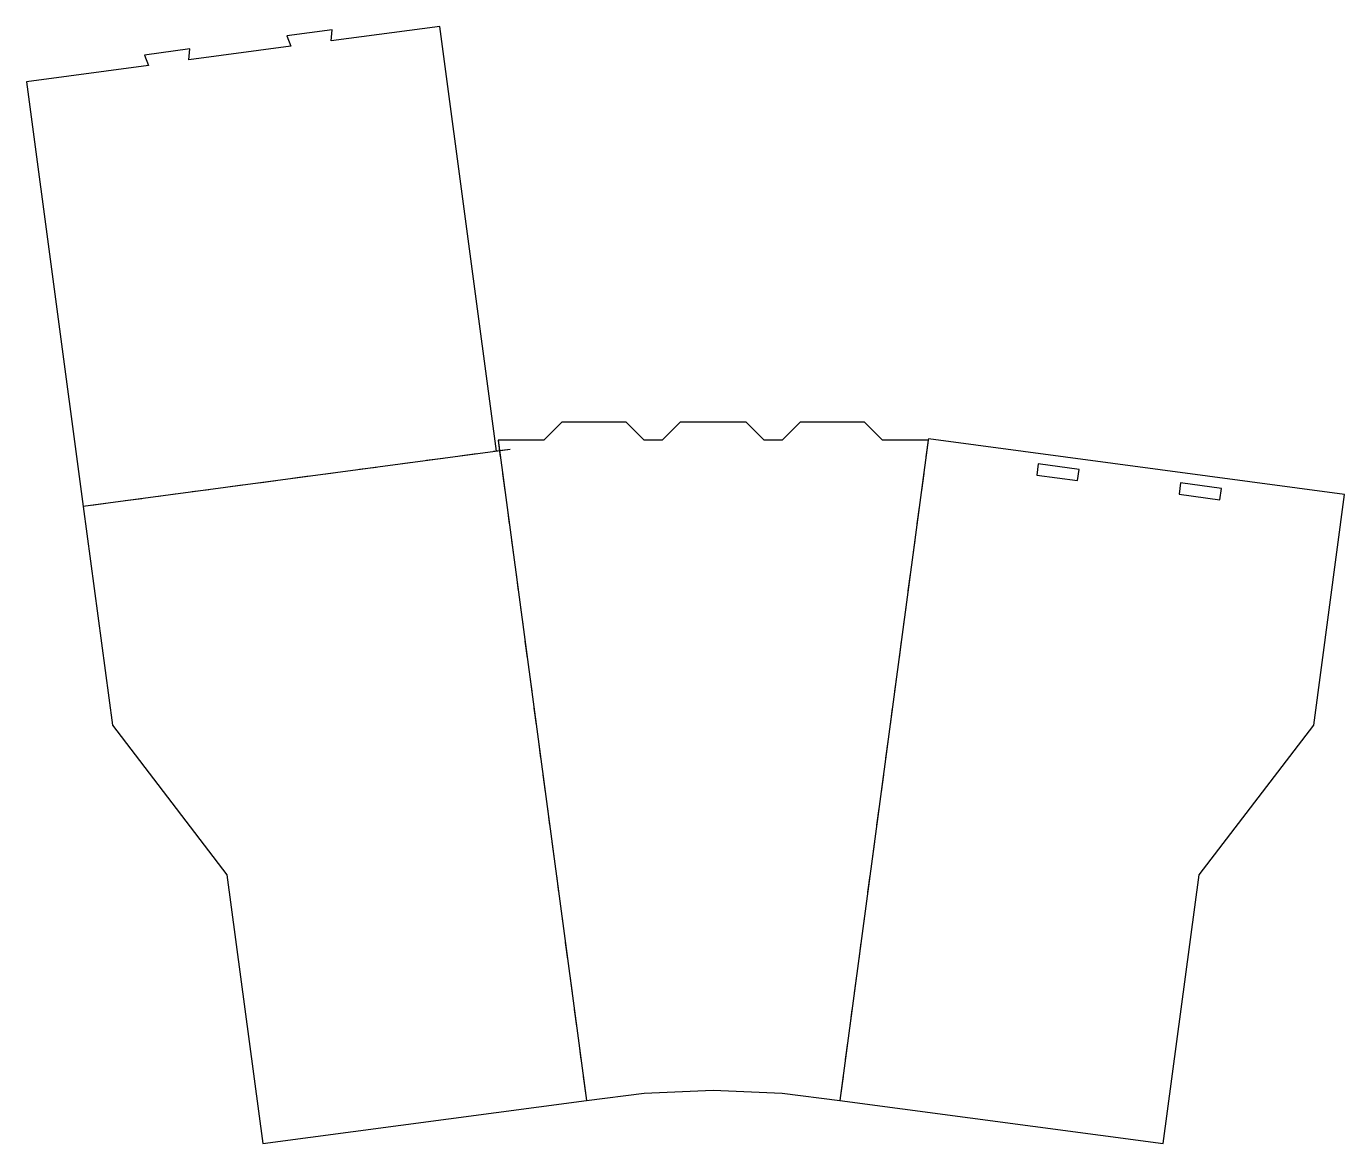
# Model space of a CAD drawing. Header units: metres. Extents: x 0 to 15.4, y 0 to 13.
import ezdxf

# ---------------------------------------------------------------- set-up
doc = ezdxf.new("R2010")
doc.units = ezdxf.units.M

msp = doc.modelspace()

# ---------------------------------------------------------------- linework, layer by layer
at = {"layer": 'CUT'}
for points in [[(0, 12.37422), (0.66263, 7.42357), (1.00341, 4.87745), (2.33739, 3.13289), (2.7567, 0), (6.52629, 0.50453), (6.52641, 0.50364), (7.19957, 0.58882), (8.0024, 0.62253), (8.80522, 0.58882), (9.47838, 0.50364), (9.4785, 0.50453), (13.24809, 0), (13.6674, 3.13289), (15.00138, 4.87745), (15.36111, 7.56515), (10.5104, 8.21438), (10.50818, 8.1978), (9.97506, 8.1978), (9.76506, 8.4078), (9.0174, 8.4078), (8.8074, 8.1978), (8.5974, 8.1978), (8.3874, 8.4078), (7.6174, 8.4078), (7.4074, 8.1978), (7.1974, 8.1978), (6.9874, 8.4078), (6.23973, 8.4078), (6.02973, 8.1978), (5.49661, 8.1978), (5.51334, 8.0728), (5.47989, 8.06832), (4.81725, 13.01901), (3.55227, 12.84969), (3.56322, 12.97728), (3.03642, 12.90676), (3.08053, 12.78655), (1.89407, 12.62774), (1.90502, 12.75532), (1.37822, 12.68481), (1.42233, 12.5646), (0, 12.37422)], [(11.77299, 7.78919), (12.24906, 7.72547), (12.26668, 7.85717), (11.79061, 7.92089), (11.77299, 7.78919)], [(13.43119, 7.56725), (13.90726, 7.50353), (13.92488, 7.63523), (13.44881, 7.69895), (13.43119, 7.56725)]]:
    msp.add_lwpolyline(points, close=True, dxfattribs=at)
at = {"layer": 'SCORE'}
for p, q in [((5.49661, 8.1978), (5.52272, 8.00269)), ((10.50818, 8.1978), (10.48207, 8.00269)), ((5.24701, 8.03715), (5.0519, 8.01104)), ((5.63723, 8.08938), (5.44212, 8.06326)), ((4.07635, 7.88047), (3.88124, 7.85435)), ((4.46657, 7.93269), (4.27146, 7.90658)), ((4.85679, 7.98492), (4.66168, 7.95881)), ((2.90569, 7.72378), (2.71058, 7.69767)), ((3.29591, 7.77601), (3.1008, 7.7499)), ((3.68613, 7.82824), (3.49102, 7.80212)), ((5.54884, 7.80758), (5.57495, 7.61246)), ((10.45595, 7.80758), (10.42984, 7.61246)), ((1.73502, 7.5671), (1.53991, 7.54098)), ((2.12524, 7.61933), (1.93013, 7.59321)), ((2.51547, 7.67155), (2.32035, 7.64544)), ((0.95458, 7.46264), (0.75947, 7.43653)), ((1.3448, 7.51487), (1.14969, 7.48875)), ((5.60106, 7.41735), (5.62718, 7.22224)), ((10.40373, 7.41735), (10.37761, 7.22224)), ((5.65329, 7.02713), (5.67941, 6.83202)), ((10.3515, 7.02713), (10.32538, 6.83202)), ((5.70552, 6.63691), (5.73163, 6.4418)), ((10.29927, 6.63691), (10.27316, 6.4418)), ((5.75775, 6.24669), (5.78386, 6.05158)), ((10.24704, 6.24669), (10.22093, 6.05158)), ((5.80998, 5.85647), (5.83609, 5.66136)), ((10.19481, 5.85647), (10.1687, 5.66136)), ((5.8622, 5.46625), (5.88832, 5.27114)), ((10.14259, 5.46625), (10.11647, 5.27114)), ((5.91443, 5.07603), (5.94055, 4.88092)), ((10.09036, 5.07603), (10.06424, 4.88092)), ((5.96666, 4.68581), (5.99277, 4.4907)), ((10.03813, 4.68581), (10.01202, 4.4907)), ((6.01889, 4.29559), (6.045, 4.10047)), ((9.9859, 4.29559), (9.95979, 4.10047)), ((6.07112, 3.90536), (6.09723, 3.71025)), ((9.93367, 3.90536), (9.90756, 3.71025)), ((6.12334, 3.51514), (6.14946, 3.32003)), ((9.88145, 3.51514), (9.85533, 3.32003)), ((6.17557, 3.12492), (6.20169, 2.92981)), ((9.82922, 3.12492), (9.8031, 2.92981)), ((6.2278, 2.7347), (6.25391, 2.53959)), ((9.77699, 2.7347), (9.75088, 2.53959)), ((6.28003, 2.34448), (6.30614, 2.14937)), ((9.72476, 2.34448), (9.69865, 2.14937)), ((6.33226, 1.95426), (6.35837, 1.75915)), ((9.67253, 1.95426), (9.64642, 1.75915)), ((6.38448, 1.56404), (6.4106, 1.36893)), ((9.62031, 1.56404), (9.59419, 1.36893)), ((6.43671, 1.17382), (6.46283, 0.97871)), ((9.56808, 1.17382), (9.54196, 0.97871)), ((6.48894, 0.78359), (6.51505, 0.58848)), ((9.51585, 0.78359), (9.48974, 0.58848))]:
    msp.add_line(p, q, dxfattribs=at)
at = {"layer": 'SCORE2'}
for p, q in [((5.49661, 8.1978), (6.52629, 0.50453)), ((10.50818, 8.1978), (9.4785, 0.50453)), ((5.63723, 8.08938), (0.66263, 7.42357))]:
    msp.add_line(p, q, dxfattribs=at)

doc.saveas('drawing.dxf')
